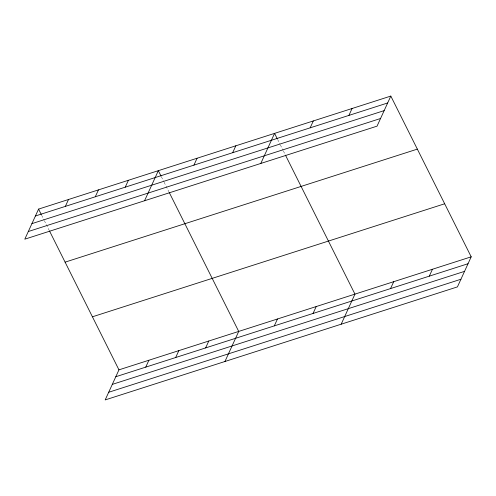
<?xml version="1.0" encoding="UTF-8"?>
<svg xmlns="http://www.w3.org/2000/svg" width="496" height="496" viewBox="0 0 496 496"><rect width="100%" height="100%" fill="white"/><g stroke="black" fill="none" stroke-linecap="round" stroke-linejoin="round"><path stroke-width="0.37" stroke-dasharray="2.48 1.86" d="M277.636 139.494L280.017 144.255M280.358 144.937L283.08 150.375M283.414 151.057L285.119 154.454M161.392 176.793L163.773 181.555M164.114 182.237L168.876 191.754M41.633 215.221L44.014 219.982M44.355 220.664L49.11 230.181"/><path stroke-width="0.74" d="M390.817 96.075L38.57 209.101L24.8 239.177L377.047 126.151L390.817 96.075L471.2 256.823L457.43 286.899L105.183 399.925L118.953 369.849L471.2 256.823M65.354 206.386L68.51 199.491M95.294 196.776L98.45 189.887M125.24 187.172L128.396 180.277M144.565 200.75L158.336 170.674L161.057 176.111M193.924 165.131L197.079 158.243M232.674 152.7L235.829 145.805M145.737 367.133L148.893 360.239M260.803 163.451L274.573 133.374L277.295 138.818M175.683 357.523L178.839 350.629M205.623 347.919L208.779 341.025M310.167 127.832L313.323 120.943M224.948 361.497L238.719 331.415L169.217 192.436M348.911 115.401L352.067 108.512M274.307 325.878L277.462 318.984M313.057 313.447L316.212 306.553M341.186 324.198L354.956 294.122L285.46 155.136M390.55 288.579L393.706 281.691M429.3 276.148L432.45 269.254M35.414 215.989L387.661 102.97M31.911 223.64L384.158 110.62M28.303 231.527L380.55 118.501M65.1 262.148L417.341 149.122M92.43 316.801L444.67 203.775M115.797 376.737L468.044 263.717M112.294 384.388L464.541 271.368M108.686 392.274L460.933 279.248M38.57 209.101L41.292 214.539M49.451 230.863L118.953 369.849"/></g></svg>
